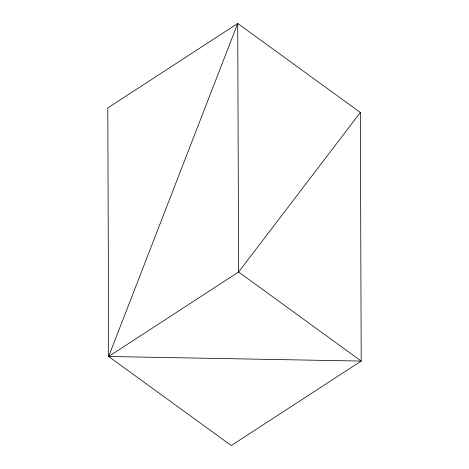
<?xml version="1.0" encoding="UTF-8"?>
<svg xmlns="http://www.w3.org/2000/svg" width="469" height="469" viewBox="0 0 469 469"><rect width="100%" height="100%" fill="white"/><g stroke="black" fill="none" stroke-linecap="round" stroke-linejoin="round"><path stroke-width="0.7" d="M108.661 356.499L237.73 23.45L360.339 112.501L361.206 361.071L231.27 445.55L108.661 356.499L107.794 107.929L237.73 23.45L238.598 272.014L361.206 361.071L108.661 356.499L238.598 272.014L360.339 112.501"/></g></svg>
